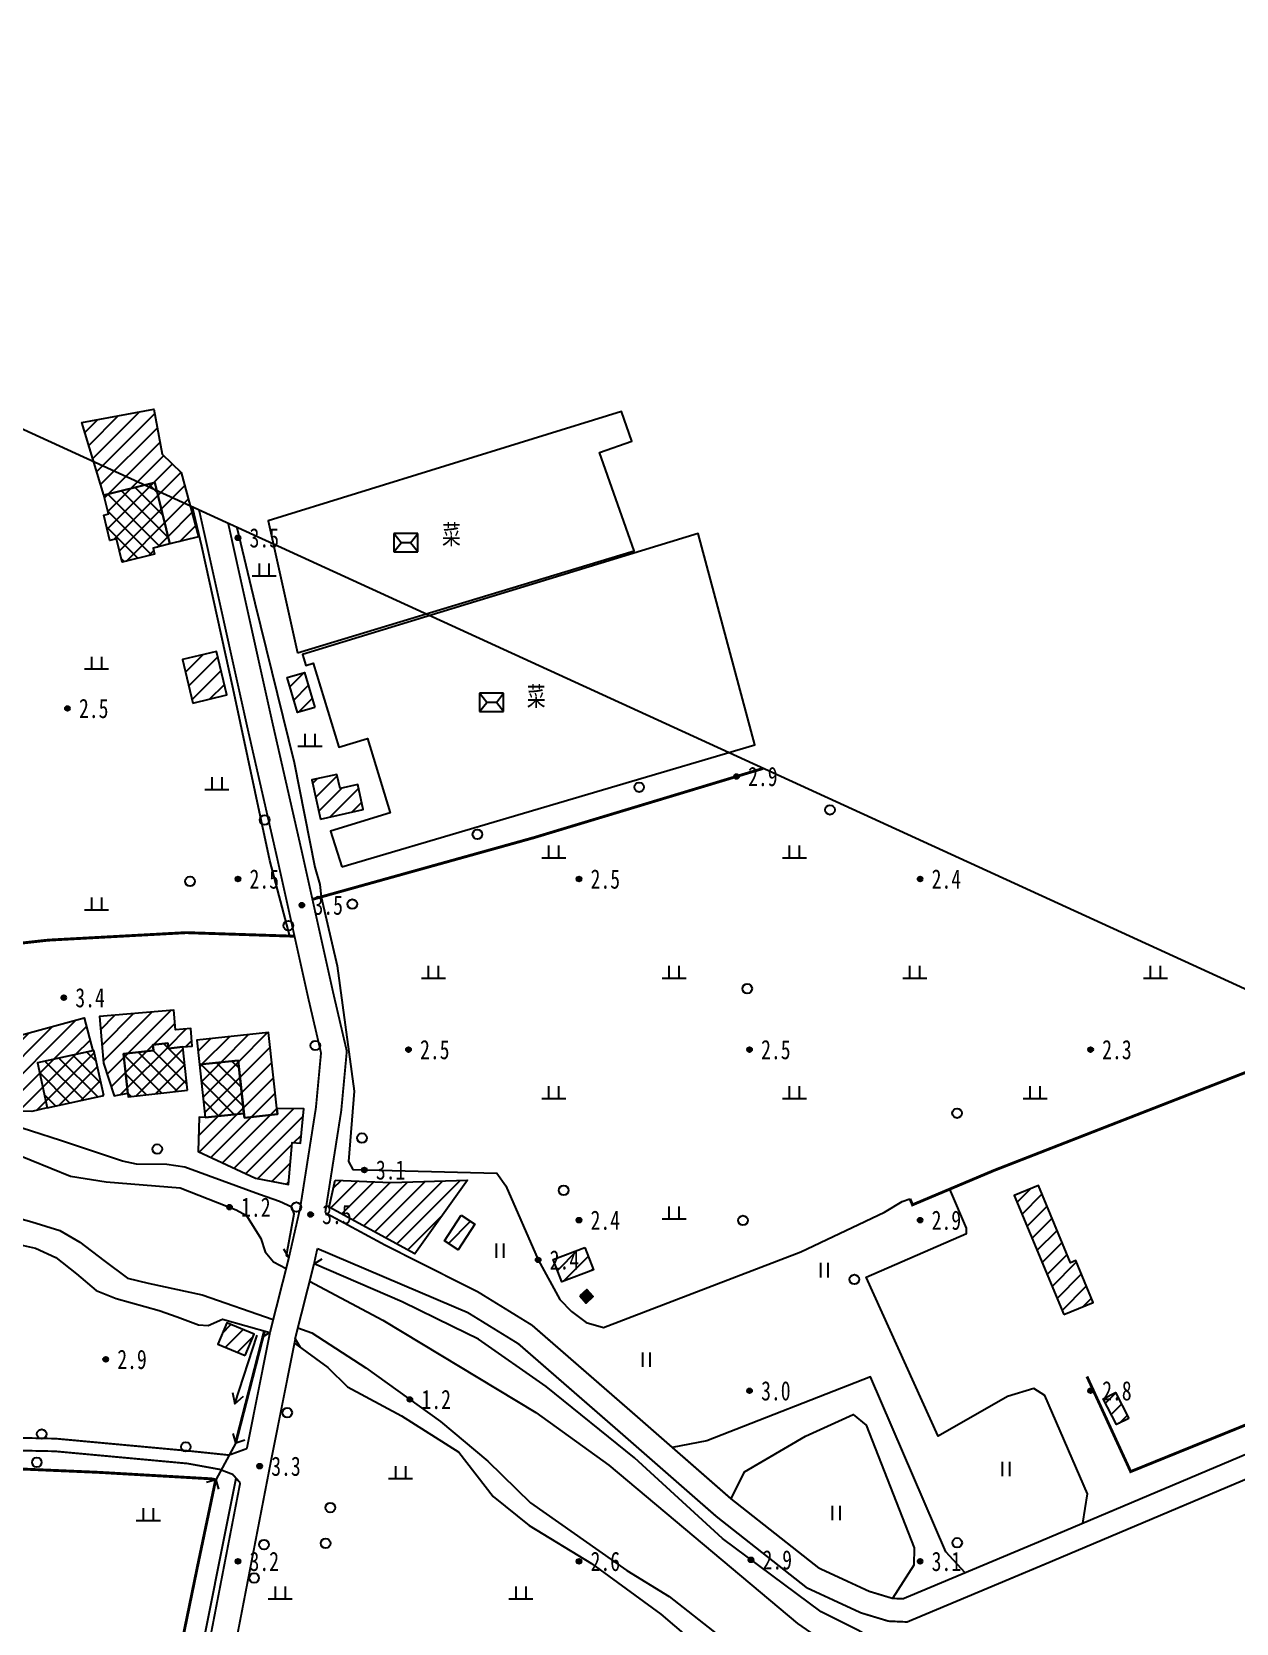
# Model space of a CAD drawing. Header units: metres. Extents: x 494039 to 619385, y 3351420 to 3402703.
# Drawn here: x 584001.4 to 584251.6, y 3395670.6 to 3396001.1 of the extents above; entities that cross this region are included whole.
import ezdxf
from ezdxf.enums import TextEntityAlignment as Align

# ---------------------------------------------------------------- set-up
doc = ezdxf.new("R2010")
doc.units = ezdxf.units.M
for name, pattern in [('2180', [0]), ('2430', [0]), ('4430', [0]), ('8521', [0]), ('9610', [0])]:
    doc.linetypes.add(name, pattern=pattern)
for name, color, linetype in [('210100', 130, 'Continuous'), ('220200', 130, 'Continuous'), ('220900', 130, '2180'), ('261301', 141, 'Continuous'), ('310300', 8, 'Continuous'), ('310500', 8, 'Continuous'), ('330400', 8, 'Continuous'), ('380201', 8, '2430'), ('420500', 8, 'Continuous'), ('430300', 8, 'Continuous'), ('440300', 8, '4430'), ('510301', 8, 'Continuous'), ('510303', 8, 'Continuous'), ('720100', 8, 'Continuous'), ('760201', 8, '8521'), ('810100', 8, '9610'), ('810302', 8, 'Continuous'), ('810600', 8, 'Continuous'), ('范围线', 8, 'Continuous')]:
    doc.layers.add(name, color=color, linetype=linetype)
pattern_1 = [(45, (0, 0), (-1.767766953, 1.767766953), []), (135, (0, 0), (-1.767766953, -1.767766953), [])]
pattern_2 = [(45, (0, 0), (-1.767766953, 1.767766953), [])]

# ---------------------------------------------------------------- blocks, each defined once
blk = doc.blocks.new('gc170')
at = {"linetype": 'Continuous'}
blk.add_circle((0, 0), 0.5, dxfattribs=at)
blk = doc.blocks.new('gc002')
at = {"linetype": 'Continuous'}
blk.add_hatch(color=256, dxfattribs=at).paths.add_polyline_path([(0.5, 0.5), (-0.5, 0.5), (-0.5, -0.5), (0.5, -0.5)])
blk.add_lwpolyline([(-0.5, -0.5), (0.5, -0.5), (0.5, 0.5), (-0.5, 0.5), (-0.5, -0.5)])
blk = doc.blocks.new('gu')
at = {"flags": 128}
for points in [[(3.75, 0), (-3.75, 0)], [(2.71, -0.6), (3.75, 0), (3.75, 0), (2.71, 0.6)]]:
    blk.add_lwpolyline(points, dxfattribs=at)
blk = doc.blocks.new('p_point')
for radius in [0.25, 0.2, 0.15, 0.1, 0.05]:
    blk.add_circle((0, 0), radius)
blk.add_point((0, 0))
blk = doc.blocks.new('vm')
at = {"linetype": 'Continuous'}
for p, q in [((1.25, 0), (-1.25, 0)), ((-0.5, 0), (-0.5, 1.3)), ((0.5, 1.3), (0.5, 0))]:
    blk.add_line(p, q, dxfattribs=at)
blk = doc.blocks.new('ve')
at = {"color": 0, "linetype": 'Continuous'}
for p, q in [((-0.4, 1.5), (-0.4, 0)), ((0.4, 0), (0.4, 1.5))]:
    blk.add_line(p, q, dxfattribs=at)
blk = doc.blocks.new('mf')
for p, q in [((1.25, 0.95), (-1.25, 0.95)), ((-1.25, 0.95), (-1.25, -0.95)), ((0.5, 0), (-0.5, 0)), ((1.25, -0.95), (1.25, 0.95)), ((-1.25, -0.95), (1.25, -0.95))]:
    blk.add_line(p, q)
at = {"flags": 128}
for points in [[(-1.25, -0.95), (-0.5, 0), (-1.25, 0.95)], [(1.25, -0.95), (0.5, 0), (1.25, 0.95)]]:
    blk.add_lwpolyline(points, dxfattribs=at)
blk = doc.blocks.new('1-3&1-4')
at = {"layer": '310300', "linetype": 'Continuous'}
h = blk.add_hatch(dxfattribs=at)
h.set_pattern_fill('ANSI31', color=8, scale=20, style=0)
h.set_pattern_definition(pattern_2)
h.paths.add_polyline_path([(584016.3216, 3395904.8912), (584011.7346, 3395920.0047), (584026.715, 3395922.7825), (584028.4459, 3395913.448), (584032.3504, 3395909.5913), (584035.998, 3395896.2433), (584030.0409, 3395894.7678), (584026.8986, 3395907.5013)])
h = blk.add_hatch(dxfattribs=at)
h.set_pattern_fill('ANSI31', color=8, scale=20, style=0)
h.set_pattern_definition(pattern_2)
h.paths.add_polyline_path([(584034.8255, 3395861.6881), (584041.8905, 3395863.4054), (584039.69, 3395872.4583), (584032.6251, 3395870.7411)])
h = blk.add_hatch(dxfattribs=at)
h.set_pattern_fill('ANSI31', color=8, scale=20, style=0)
h.set_pattern_definition(pattern_2)
h.paths.add_polyline_path([(584060.1284, 3395860.8092), (584056.5314, 3395859.7581), (584054.4051, 3395867.035), (584058.0021, 3395868.0861)])
h = blk.add_hatch(dxfattribs=at)
h.set_pattern_fill('ANSI31', color=8, scale=20, style=0)
h.set_pattern_definition(pattern_2)
h.paths.add_polyline_path([(584061.3035, 3395837.6314), (584070.2203, 3395839.5968), (584069.0741, 3395844.797), (584065.3834, 3395843.9835), (584064.7387, 3395846.9085), (584059.5126, 3395845.7566)])
h = blk.add_hatch(dxfattribs=at)
h.set_pattern_fill('ANSI31', color=8, scale=20, style=0)
h.set_pattern_definition(pattern_2)
h.paths.add_polyline_path([(584020.3729, 3395788.8647), (584026.6553, 3395789.5831), (584026.5205, 3395790.7622), (584029.6304, 3395791.1178), (584029.7611, 3395789.9745), (584032.6978, 3395790.3103), (584034.6795, 3395790.4768), (584034.3709, 3395794.1495), (584031.2171, 3395793.8845), (584030.8752, 3395797.953), (584015.441, 3395796.6561), (584016.2593, 3395786.918), (584018.4692, 3395780.1539), (584021.3041, 3395780.7211)])
h = blk.add_hatch(dxfattribs=at)
h.set_pattern_fill('ANSI31', color=8, scale=20, style=0)
h.set_pattern_definition(pattern_2)
h.paths.add_polyline_path([(584004.5535, 3395777.6498), (584001.3711, 3395776.9341), (583996.3491, 3395777.0019), (583988.1068, 3395777.8204), (583988.7776, 3395788.4118), (583997.7724, 3395792.4202), (584012.2108, 3395796.3293), (584014.0567, 3395789.5114), (584002.5251, 3395787.0292)])
h = blk.add_hatch(dxfattribs=at)
h.set_pattern_fill('ANSI31', color=8, scale=20, style=0)
h.set_pattern_definition(pattern_2)
h.paths.add_polyline_path([(584045.522, 3395775.5818), (584052.3789, 3395776.3272), (584050.533, 3395793.3099), (584035.6548, 3395791.6927), (584036.2026, 3395786.6526), (584044.2239, 3395787.5245)])
h = blk.add_hatch(dxfattribs=at)
h.set_pattern_fill('ANSI31', color=8, scale=20, style=0)
h.set_pattern_definition(pattern_2)
h.paths.add_polyline_path([(584037.3989, 3395775.6465), (584036.1113, 3395775.6984), (584035.8949, 3395768.5714), (584047.8049, 3395763.0718), (584054.6578, 3395761.7649), (584055.442, 3395770.4588), (584057.2024, 3395770.3), (584057.8458, 3395777.4328), (584052.2522, 3395777.4935), (584052.3789, 3395776.3272), (584045.522, 3395775.5818), (584045.4202, 3395776.5184)])
h = blk.add_hatch(dxfattribs=at)
h.set_pattern_fill('ANSI31', color=8, scale=20, style=0)
h.set_pattern_definition(pattern_2)
h.paths.add_polyline_path([(584064.3504, 3395762.6423), (584075.9131, 3395762.1747), (584091.8688, 3395762.6241), (584080.9166, 3395747.32), (584063.128, 3395756.9994)])
h = blk.add_hatch(dxfattribs=at)
h.set_pattern_fill('ANSI31', color=8, scale=20, style=0)
h.set_pattern_definition(pattern_2)
h.paths.add_polyline_path([(584215.7609, 3395734.7174), (584221.8378, 3395737.2529), (584218.2178, 3395745.9295), (584217.1514, 3395745.4846), (584210.459, 3395761.5251), (584205.4484, 3395759.4346)])
h = blk.add_hatch(dxfattribs=at)
h.set_pattern_fill('ANSI31', color=8, scale=20, style=0)
h.set_pattern_definition(pattern_2)
h.paths.add_polyline_path([(584090.5724, 3395755.3575), (584093.4104, 3395753.507), (584089.9417, 3395748.1873), (584087.1037, 3395750.0378)])
h = blk.add_hatch(dxfattribs=at)
h.set_pattern_fill('ANSI31', color=8, scale=20, style=0)
h.set_pattern_definition(pattern_2)
h.paths.add_polyline_path([(584116.232, 3395748.6534), (584118.0151, 3395744.0128), (584111.4628, 3395741.4952), (584109.6797, 3395746.1358)])
h = blk.add_hatch(dxfattribs=at)
h.set_pattern_fill('ANSI31', color=8, scale=20, style=0)
h.set_pattern_definition(pattern_2)
h.paths.add_polyline_path([(584045.7046, 3395726.2356), (584047.5208, 3395730.6671), (584041.8376, 3395732.9963), (584040.0213, 3395728.5648)])
h = blk.add_hatch(dxfattribs=at)
h.set_pattern_fill('ANSI31', color=8, scale=20, style=0)
h.set_pattern_definition(pattern_2)
h.paths.add_polyline_path([(584229.252, 3395713.1704), (584226.7223, 3395711.8632), (584223.9523, 3395717.2234), (584226.482, 3395718.5306)])
at = {"layer": '310500', "linetype": 'Continuous'}
h = blk.add_hatch(dxfattribs=at)
h.set_pattern_fill('ANSI37', color=8, scale=20, style=0)
h.set_pattern_definition(pattern_1)
h.paths.add_polyline_path([(584026.8986, 3395907.5013), (584030.0409, 3395894.7678), (584026.5683, 3395893.9108), (584026.8744, 3395892.6702), (584020.1314, 3395891.0062), (584018.9409, 3395895.8304), (584017.592, 3395895.4975), (584016.2928, 3395900.7622), (584017.2804, 3395901.0059), (584016.3216, 3395904.8912)])
h = blk.add_hatch(dxfattribs=at)
h.set_pattern_fill('ANSI37', color=8, scale=20, style=0)
h.set_pattern_definition(pattern_1)
h.paths.add_polyline_path([(584033.7219, 3395781.3543), (584032.6978, 3395790.3103), (584029.7611, 3395789.9745), (584029.6304, 3395791.1178), (584026.5205, 3395790.7622), (584026.6553, 3395789.5831), (584020.3729, 3395788.8647), (584021.393, 3395779.9444)])
h = blk.add_hatch(dxfattribs=at)
h.set_pattern_fill('ANSI37', color=8, scale=20, style=0)
h.set_pattern_definition(pattern_1)
h.paths.add_polyline_path([(584016.2991, 3395780.19), (584014.2707, 3395789.5693), (584002.5251, 3395787.0292), (584004.5535, 3395777.6498)])
h = blk.add_hatch(dxfattribs=at)
h.set_pattern_fill('ANSI37', color=8, scale=20, style=0)
h.set_pattern_definition(pattern_1)
h.paths.add_polyline_path([(584037.3989, 3395775.6465), (584045.4202, 3395776.5184), (584044.2239, 3395787.5245), (584036.2026, 3395786.6526)])
at = {"layer": '210100', "color": 141, "linetype": 'Continuous', "flags": 128}
for points in [[(583996.0788, 3395755.4223), (584001.3704, 3395754.0164), (584007.1434, 3395752.1916), (584011.3091, 3395749.7545), (584016.3416, 3395745.9229), (584021.2504, 3395742.2905), (584025.5387, 3395741.255), (584036.7187, 3395738.8171), (584051.5196, 3395733.7165)], [(583992.9439, 3395770.145), (584009.405, 3395763.4747), (584016.7854, 3395762.2623), (584032.1708, 3395761.054), (584043.78, 3395756.5042), (584045.9798, 3395755.2753), (584048.9521, 3395750.4943), (584049.8394, 3395747.7349), (584051.5451, 3395745.7019), (584054.1902, 3395744.2914)], [(584059.0775, 3395741.6854), (584074.2637, 3395733.5876), (584106.0662, 3395714.4133), (584121.2622, 3395703.4737), (584160.3926, 3395670.561), (584174.3795, 3395660.8568), (584214.9341, 3395643.6901), (584241.5027, 3395630.8085), (584249.2396, 3395625.5611), (584257.982, 3395618.3414), (584264.1444, 3395613.9385), (584269.6529, 3395610.6761), (584273.2762, 3395609.5574), (584275.7781, 3395609.6203), (584298.1502, 3395618.7708), (584322.2367, 3395632.7491), (584322.9024, 3395634.8074), (584321.9219, 3395638.1431), (584321.921, 3395639.104), (584323.7056, 3395640.445), (584354.3389, 3395664.9344), (584371.1158, 3395680.0434)], [(584056.6211, 3395731.9584), (584059.5619, 3395730.945), (584070.7574, 3395723.6824), (584086.2431, 3395712.5394), (584096.0704, 3395704.2836), (584104.9224, 3395695.6423), (584124.9814, 3395681.5904), (584133.7417, 3395676.2062), (584143.7896, 3395668.3072)]]:
    blk.add_lwpolyline(points, dxfattribs=at)
at = {"layer": '220200', "color": 141, "linetype": 'Continuous', "const_width": 0.6, "flags": 128}
for points in [[(584043.7221, 3395708.12), (584049.6877, 3395731.3219)], [(583874.725, 3395723.9544), (583889.5655, 3395717.6822), (583904.9428, 3395708.2299), (583915.7767, 3395701.7273), (583921.335, 3395700.0837), (583925.7148, 3395699.1628), (583929.9049, 3395698.6539), (583935.7495, 3395699.639), (583942.5078, 3395702.3491), (583945.0492, 3395703.0013), (583947.8423, 3395702.9821), (583979.0552, 3395700.5416), (583984.7486, 3395700.4153), (583991.7972, 3395702.7261), (583993.7875, 3395702.8867), (584015.2201, 3395701.9617), (584038.6303, 3395700.6145), (584039.5541, 3395700.4158)], [(584039.5541, 3395700.4158), (584035.8463, 3395682.7646), (584023.9369, 3395624.8787), (584019.6982, 3395595.0138)]]:
    blk.add_lwpolyline(points, dxfattribs=at)
at = {"layer": '220900', "color": 141, "linetype": 'Continuous'}
for p, q in [((584043.7221, 3395708.12), (584043.1512, 3395710.0368)), ((584043.7221, 3395708.12), (584045.6389, 3395708.6909)), ((584039.5541, 3395700.4158), (584037.6373, 3395699.8449)), ((584039.5541, 3395700.4158), (584040.125, 3395698.499))]:
    blk.add_line(p, q, dxfattribs=at)
at = {"layer": '220900', "color": 141, "linetype": '2180', "flags": 128}
blk.add_lwpolyline([(584043.7221, 3395708.12), (584039.5541, 3395700.4158)], dxfattribs=at)
at = {"layer": '310300', "color": 8, "linetype": 'Continuous', "flags": 128}
for points, elevation in [([(584016.3216, 3395904.8912), (584011.7346, 3395920.0047), (584026.715, 3395922.7825), (584028.4459, 3395913.448), (584032.3504, 3395909.5913), (584035.998, 3395896.2433), (584030.0409, 3395894.7678), (584026.8986, 3395907.5013)], 6.2635), ([(584061.3035, 3395837.6314), (584070.2203, 3395839.5968), (584069.0741, 3395844.797), (584065.3834, 3395843.9835), (584064.7387, 3395846.9085), (584059.5126, 3395845.7566)], 5.1659), ([(584045.522, 3395775.5818), (584052.3789, 3395776.3272), (584050.533, 3395793.3099), (584035.6548, 3395791.6927), (584036.2026, 3395786.6526), (584044.2239, 3395787.5245)], 6.082), ([(584116.232, 3395748.6534), (584118.0151, 3395744.0128), (584111.4628, 3395741.4952), (584109.6797, 3395746.1358)], 5.9123)]:
    blk.add_lwpolyline(points, close=True, dxfattribs=dict(at, elevation=elevation))
for points in [[(584034.8255, 3395861.6881), (584041.8905, 3395863.4054), (584039.69, 3395872.4583), (584032.6251, 3395870.7411)], [(584060.1284, 3395860.8092), (584056.5314, 3395859.7581), (584054.4051, 3395867.035), (584058.0021, 3395868.0861)], [(584020.3729, 3395788.8647), (584026.6553, 3395789.5831), (584026.5205, 3395790.7622), (584029.6304, 3395791.1178), (584029.7611, 3395789.9745), (584032.6978, 3395790.3103), (584034.6795, 3395790.4768), (584034.3709, 3395794.1495), (584031.2171, 3395793.8845), (584030.8752, 3395797.953), (584015.441, 3395796.6561), (584016.2593, 3395786.918), (584018.4692, 3395780.1539), (584021.3041, 3395780.7211)], [(584004.5535, 3395777.6498), (584001.3711, 3395776.9341), (583996.3491, 3395777.0019), (583988.1068, 3395777.8204), (583988.7776, 3395788.4118), (583997.7724, 3395792.4202), (584012.2108, 3395796.3293), (584014.0567, 3395789.5114), (584002.5251, 3395787.0292)], [(584037.3989, 3395775.6465), (584036.1113, 3395775.6984), (584035.8949, 3395768.5714), (584047.8049, 3395763.0718), (584054.6578, 3395761.7649), (584055.442, 3395770.4588), (584057.2024, 3395770.3), (584057.8458, 3395777.4328), (584052.2522, 3395777.4935), (584052.3789, 3395776.3272), (584045.522, 3395775.5818), (584045.4202, 3395776.5184)], [(584064.3504, 3395762.6423), (584075.9131, 3395762.1747), (584091.8688, 3395762.6241), (584080.9166, 3395747.32), (584063.128, 3395756.9994)], [(584215.7609, 3395734.7174), (584221.8378, 3395737.2529), (584218.2178, 3395745.9295), (584217.1514, 3395745.4846), (584210.459, 3395761.5251), (584205.4484, 3395759.4346)], [(584090.5724, 3395755.3575), (584093.4104, 3395753.507), (584089.9417, 3395748.1873), (584087.1037, 3395750.0378)], [(584045.7046, 3395726.2356), (584047.5208, 3395730.6671), (584041.8376, 3395732.9963), (584040.0213, 3395728.5648)], [(584229.252, 3395713.1704), (584226.7223, 3395711.8632), (584223.9523, 3395717.2234), (584226.482, 3395718.5306)]]:
    blk.add_lwpolyline(points, close=True, dxfattribs=at)
at = {"layer": '310500', "color": 8, "linetype": 'Continuous', "flags": 128}
for points in [[(584026.8986, 3395907.5013), (584030.0409, 3395894.7678), (584026.5683, 3395893.9108), (584026.8744, 3395892.6702), (584020.1314, 3395891.0062), (584018.9409, 3395895.8304), (584017.592, 3395895.4975), (584016.2928, 3395900.7622), (584017.2804, 3395901.0059), (584016.3216, 3395904.8912)], [(584033.7219, 3395781.3543), (584032.6978, 3395790.3103), (584029.7611, 3395789.9745), (584029.6304, 3395791.1178), (584026.5205, 3395790.7622), (584026.6553, 3395789.5831), (584020.3729, 3395788.8647), (584021.393, 3395779.9444)], [(584016.2991, 3395780.19), (584014.2707, 3395789.5693), (584002.5251, 3395787.0292), (584004.5535, 3395777.6498)]]:
    blk.add_lwpolyline(points, close=True, dxfattribs=at)
at = {"layer": '310500', "color": 8, "linetype": 'Continuous', "elevation": 10.7398, "flags": 128}
blk.add_lwpolyline([(584037.3989, 3395775.6465), (584045.4202, 3395776.5184), (584044.2239, 3395787.5245), (584036.2026, 3395786.6526)], close=True, dxfattribs=at)
at = {"layer": '330400', "color": 8, "linetype": 'Continuous', "elevation": 4.6924, "flags": 128}
blk.add_lwpolyline([(584056.5674, 3395872.1227), (584126.4905, 3395893.3361), (584119.3046, 3395913.7371), (584126.0299, 3395916.106), (584123.8588, 3395922.2699), (584050.4416, 3395899.5428)], close=True, dxfattribs=at)
at = {"layer": '330400', "color": 8, "linetype": 'Continuous', "flags": 128}
blk.add_lwpolyline([(584065.7325, 3395827.6836), (584151.5826, 3395853.0344), (584139.7915, 3395896.9373), (584057.5791, 3395871.8312), (584058.2736, 3395869.5569), (584059.8279, 3395870.0315), (584065.1577, 3395852.5787), (584071.0845, 3395854.3887), (584075.8042, 3395838.9336), (584063.4093, 3395835.1484)], close=True, dxfattribs=at)
at = {"layer": '380201', "color": 8, "linetype": '2430', "const_width": 0.6, "flags": 128}
for points in [[(584273.8249, 3395792.9253), (584201.2364, 3395764.6505), (584184.3154, 3395757.5151), (584183.7892, 3395758.7629)], [(584220.5549, 3395721.8672), (584229.6399, 3395702.1144), (584306.1286, 3395733.1275), (584284.24, 3395788.1554)]]:
    blk.add_lwpolyline(points, dxfattribs=at)
at = {"layer": '420500', "color": 8, "linetype": 'Continuous', "const_width": 0.4, "flags": 128}
for points in [[(583801.5888, 3395750.0079), (583825.1908, 3395743.6329), (583848.472, 3395737.989), (583867.8136, 3395732.6851), (583880.3138, 3395728.0548), (583891.3081, 3395723.2364), (583904.5392, 3395715.0995), (583915.0704, 3395708.0312), (583922.6505, 3395704.8707), (583927.3187, 3395704.0053), (583931.5165, 3395704.3849), (583937.9403, 3395706.6332), (583942.5565, 3395708.3122), (583949.1245, 3395708.718), (583968.0226, 3395707.2228), (583975.7535, 3395706.7972), (583986.0347, 3395707.385), (583999.6663, 3395709.1031), (584006.3027, 3395708.9614), (584034.0742, 3395706.3988), (584042.3107, 3395705.5418), (584046.0285, 3395706.8894)], [(584054.7663, 3395746.5728), (584057.1057, 3395756.8655), (584060.38, 3395777.7169), (584061.4377, 3395789.0567), (584058.7318, 3395800.6832), (584052.2419, 3395829.882), (584046.1166, 3395856.7334), (584037.257, 3395896.6601), (584036.1075, 3395901.7943)], [(584042.1554, 3395899.0245), (584042.4268, 3395897.8125), (584051.2842, 3395857.8962), (584057.4092, 3395831.0457), (584063.8966, 3395801.8582), (584066.7914, 3395789.4204), (584065.6384, 3395777.0595), (584062.3105, 3395755.8665)], [(584044.6426, 3395699.781), (584043.0884, 3395701.5361), (584040.4055, 3395702.5683), (584033.7162, 3395703.7916), (584006.1537, 3395706.3349), (583999.8034, 3395706.4705), (583986.2744, 3395704.7653), (583975.7562, 3395704.164), (583967.8466, 3395704.5995), (583949.1018, 3395706.0825), (583943.098, 3395705.7116), (583938.8239, 3395704.157), (583932.0777, 3395701.7958), (583927.1952, 3395701.3543), (583921.8965, 3395702.3366), (583913.82, 3395705.7041), (583903.1174, 3395712.8873), (583890.086, 3395720.9015), (583879.3287, 3395725.616), (583867.0078, 3395730.1799), (583847.8145, 3395735.4432), (583824.5382, 3395741.0859), (583800.9264, 3395747.4635)], [(584335.2016, 3395748.7739), (584334.0801, 3395745.3787), (584332.5214, 3395741.54), (584305.7282, 3395726.8637), (584255.2963, 3395706.4339), (584210.6019, 3395687.5423), (584182.3433, 3395675.6948), (584180.1282, 3395675.7926), (584175.3169, 3395677.2451), (584164.8977, 3395682.0581), (584146.6137, 3395696.4647), (584127.0424, 3395713.5786), (584105.2663, 3395732.5185), (584094.1183, 3395739.3843), (584074.8432, 3395749.0966), (584062.3105, 3395755.8665)], [(584060.6779, 3395748.4363), (584059.9793, 3395745.2564)], [(584060.6779, 3395748.4363), (584091.9217, 3395735.136), (584102.432, 3395728.663), (584123.9078, 3395709.9842), (584143.5662, 3395692.7942), (584162.3875, 3395677.9642), (584173.6195, 3395672.7758), (584179.3214, 3395671.0544), (584183.2012, 3395670.8832), (584212.4523, 3395683.1467), (584257.1201, 3395702.0271), (584307.6057, 3395722.4786), (584332.8737, 3395733.5733), (584337.1424, 3395732.6107), (584340.5704, 3395731.4137)], [(584029.0582, 3395594.6395), (584031.2427, 3395606.224), (584043.2033, 3395663.8108), (584050.9737, 3395703.9825), (584056.1467, 3395729.9393)], [(584050.8332, 3395730.9982), (584046.0285, 3395706.8894)], [(584044.6426, 3395699.781), (584037.8909, 3395664.8763), (584025.9278, 3395607.277), (584023.4701, 3395594.2443)]]:
    blk.add_lwpolyline(points, dxfattribs=at)
at = {"layer": '430300', "color": 8, "linetype": 'Continuous'}
for p, q in [((584054.7663, 3395746.5728), (584053.7414, 3395748.2902)), ((584059.9793, 3395745.2564), (584061.6967, 3395746.2813)), ((584050.8332, 3395730.9982), (584049.1158, 3395729.9733)), ((584056.0462, 3395729.6818), (584057.0711, 3395727.9644))]:
    blk.add_line(p, q, dxfattribs=at)
at = {"layer": '430300', "color": 8, "linetype": 'Continuous', "flags": 128}
for points in [[(584054.7663, 3395746.5728), (584050.8332, 3395730.9982)], [(584056.0462, 3395729.6818), (584059.9793, 3395745.2564)]]:
    blk.add_lwpolyline(points, dxfattribs=at)
at = {"layer": '440300', "color": 8, "linetype": '4430', "const_width": 0.6, "flags": 128}
for points in [[(584059.6512, 3395820.9589), (584105.6921, 3395833.7793), (584153.261, 3395848.1407)], [(584055.927, 3395813.3024), (584033.4149, 3395814.0429), (584004.7284, 3395812.4852), (583999.0298, 3395811.8562), (583972.9186, 3395817.8705), (583962.9119, 3395817.6781), (583942.8144, 3395811.1471), (583937.5937, 3395810.8148), (583932.9575, 3395810.7135), (583929.5973, 3395812.9219), (583922.9033, 3395818.7144)]]:
    blk.add_lwpolyline(points, dxfattribs=at)
at = {"layer": '760201', "color": 8, "linetype": '8521', "flags": 128}
for points in [[(584054.7663, 3395746.5728), (584054.2726, 3395747.0039), (584055.8293, 3395755.6673), (584055.396, 3395757.0279), (584052.8248, 3395758.2349), (584048.6283, 3395759.6613), (584033.1629, 3395765.3675), (584029.4088, 3395765.913), (584023.1186, 3395765.9739), (584020.18, 3395766.5705), (584007.3237, 3395770.908), (583995.2411, 3395774.7396), (583991.1289, 3395775.8528), (583988.424, 3395776.6545), (583981.9464, 3395781.1309), (583972.1855, 3395786.4474), (583957.4316, 3395793.8565), (583945.804, 3395799.2506), (583945.5869, 3395800.3985), (583945.5789, 3395804.7366), (583943.9102, 3395805.7475), (583941.703, 3395805.901), (583937.6875, 3395805.9709), (583923.4758, 3395810.4629), (583903.4128, 3395819.8422), (583893.3653, 3395825.5563), (583886.4952, 3395829.6864), (583876.3019, 3395838.1647), (583870.0816, 3395841.2457), (583866.2768, 3395843.2937), (583863.2737, 3395846.059), (583861.2654, 3395847.2822), (583856.7442, 3395849.2198), (583846.7999, 3395853.2954), (583838.4643, 3395861.6524), (583834.8102, 3395867.8711), (583834.6851, 3395870.0695), (583835.9318, 3395875.8519), (583840.7832, 3395904.3635), (583841.2306, 3395931.5183), (583840.8083, 3395964.8532), (583842.3646, 3395976.1918), (583846.4108, 3395979.9759), (583850.787, 3395982.6956), (583852.33, 3395984.199), (583852.514, 3395985.8758)], [(584054.9457, 3395813.3347), (584050.794, 3395829.0358), (584043.1757, 3395864.7083), (584036.6709, 3395894.2261), (584034.724, 3395902.4279)], [(584043.9743, 3395898.1915), (584047.6654, 3395882.5487), (584055.8476, 3395849.3794), (584060.1641, 3395827.6679), (584061.1804, 3395824.0361), (584061.446, 3395821.4586)], [(583834.5946, 3395806.9997), (583835.4162, 3395810.2213), (583835.3378, 3395811.7429), (583830.4356, 3395815.757), (583828.1541, 3395817.8903), (583827.1586, 3395820.6178), (583825.0858, 3395825.9437), (583826.0006, 3395838.8192), (583827.2179, 3395841.8499), (583829.1206, 3395843.445), (583830.464, 3395843.0804), (583834.609, 3395840.0733), (583846.2308, 3395830.6221), (583853.3256, 3395826.2615), (583864.0547, 3395821.4978), (583881.2299, 3395813.4343), (583905.8379, 3395802.4712), (583915.8874, 3395798.4155), (583935.9428, 3395787.3801), (583941.7821, 3395783.9757), (583945.299, 3395781.4467), (583946.4795, 3395778.4173), (583946.7509, 3395771.0639), (583946.999, 3395769.0687), (583947.741, 3395767.875), (583951.3195, 3395766.0444), (583954.0431, 3395764.9237), (583955.9657, 3395765.9596), (583958.153, 3395770.0142), (583958.9487, 3395770.1235), (583966.3361, 3395768.4611), (583970.5136, 3395765.8924), (583975.9857, 3395761.3478), (583986.3586, 3395753.4994), (583994.2915, 3395750.3204), (583998.9912, 3395749.2012), (584002.1223, 3395748.5285), (584006.3274, 3395746.6091), (584010.6571, 3395743.2115), (584014.6939, 3395739.7), (584018.8705, 3395738.092), (584027.8346, 3395735.5912), (584031.583, 3395734.2464), (584035.9558, 3395732.5883), (584038.0026, 3395732.4369), (584040.9707, 3395733.7851), (584050.8332, 3395730.9982)], [(584061.446, 3395821.4586), (584064.7573, 3395807.1622), (584068.3013, 3395781.1021), (584067.1655, 3395766.4944), (584068.0778, 3395764.8273), (584097.9561, 3395764.0776), (584099.8421, 3395761.4433), (584106.5411, 3395746.0773), (584111.0763, 3395737.8512), (584113.5027, 3395735.3457), (584116.5518, 3395733.103), (584120.125, 3395732.0136), (584161.1472, 3395747.7436), (584178.4892, 3395755.9858), (584182.1376, 3395758.216), (584183.7892, 3395758.7629)], [(584369.5033, 3395681.9871), (584368.3673, 3395681.1233), (584355.222, 3395669.441), (584340.0411, 3395657.833), (584337.4685, 3395655.0157), (584316.1201, 3395641.2941), (584318.8227, 3395636.6817), (584315.3804, 3395633.6319), (584300.5255, 3395625.9739), (584279.368, 3395614.8093), (584276.6498, 3395613.9894), (584272.6284, 3395613.6015), (584270.3333, 3395614.3652), (584265.9147, 3395617.0794), (584248.345, 3395631.8323), (584234.2637, 3395638.8337), (584205.333, 3395652.0881), (584201.4389, 3395653.5589), (584195.8035, 3395656.1), (584173.0834, 3395669.1464), (584165.3707, 3395672.9655), (584144.8095, 3395688.1976), (584126.5803, 3395704.9395), (584108.2331, 3395719.8094), (584094.1798, 3395729.6364), (584088.7619, 3395732.2284), (584078.2728, 3395737.3874), (584059.9793, 3395745.2564)], [(584055.919, 3395728.7966), (584062.8482, 3395723.76), (584066.9101, 3395719.6872), (584078.1705, 3395713.689), (584090.0348, 3395706.1205), (584097.2047, 3395696.9174), (584104.69, 3395690.9346), (584117.609, 3395683.0016), (584132.003, 3395672.496), (584142.9021, 3395663.2189), (584157.2917, 3395656.3149), (584162.3697, 3395653.472), (584164.6938, 3395651.398), (584168.8224, 3395647.02), (584173.8335, 3395642.287), (584181.1901, 3395638.0423), (584201.4824, 3395629.1663), (584219.8962, 3395623.8448), (584238.8104, 3395614.5248), (584242.9538, 3395611.0558), (584247.7211, 3395606.6499), (584250.4637, 3395603.3039), (584250.6104, 3395600.5387), (584248.9132, 3395598.0765), (584242.4312, 3395590.5298), (584229.4633, 3395578.5722), (584227.1068, 3395576.2385), (584223.6942, 3395570.6779), (584212.0697, 3395545.5091), (584193.8536, 3395504.5752), (584184.3113, 3395483.7737), (584182.233, 3395480.9918), (584179.154, 3395478.0893), (584159.6334, 3395475.8105), (584141.131, 3395475.2841), (584119.9025, 3395472.8062), (584118.3945, 3395471.7036), (584117.212, 3395469.4783), (584116.504, 3395466.2231), (584116.8406, 3395462.4205), (584118.7473, 3395459.2211), (584122.0175, 3395457.4899), (584137.4226, 3395456.8735), (584158.4762, 3395455.3558), (584162.505, 3395453.8016), (584165.7003, 3395451.1913), (584167.3238, 3395447.9813), (584167.0461, 3395439.5739), (584155.0532, 3395407.6389), (584136.5303, 3395363.6107), (584126.0434, 3395347.0736)], [(584022.3997, 3395593.8786), (584035.1133, 3395657.0578), (584043.795, 3395700.7382)]]:
    blk.add_lwpolyline(points, dxfattribs=at)
at = {"layer": '810100', "color": 8, "linetype": '9610', "flags": 128}
for points in [[(584219.6773, 3395691.3783), (584220.6403, 3395697.5289), (584211.8096, 3395717.9489), (584209.493, 3395719.37), (584204.0326, 3395717.6829), (584189.624, 3395709.4457), (584174.7226, 3395742.46), (584195.5526, 3395751.5471), (584195.5105, 3395752.6797), (584192.0835, 3395760.7909)], [(584195.2748, 3395681.1164), (584191.2559, 3395685.4407), (584175.5615, 3395721.7724), (584141.5643, 3395708.4834), (584134.4204, 3395707.127)], [(584146.6137, 3395696.4647), (584149.4225, 3395702.0554), (584162.1153, 3395709.5023), (584172.0101, 3395713.9963), (584174.6823, 3395711.7392), (584184.6465, 3395686.3085), (584184.5879, 3395682.6699), (584180.1282, 3395675.7926)]]:
    blk.add_lwpolyline(points, dxfattribs=at)
at = {"layer": '范围线', "color": 8, "flags": 128}
blk.add_lwpolyline([(580974.9971, 3398172.2884), (580158.1729, 3397748.7629), (583102.2681, 3395406.1495), (589376.9328, 3392493.3034), (594318.9563, 3392016.403), (594002.9657, 3392059.9931), (593709.5027, 3392110.274), (593489.39, 3392154.2585), (593446.55, 3392164.1073), (593184.0367, 3392224.4585), (592856.0894, 3392311.9807), (592630.9821, 3392379.424), (592345.2786, 3392474.0542), (592112.8421, 3392558.6278), (591835.9381, 3392668.5492), (591571.4074, 3392783.2499), (591303.4331, 3392909.9936), (591275.2655, 3392923.316), (591065.2798, 3393031.2284), (591019.813, 3393054.5939), (590886.2864, 3393127.1825), (590776.1303, 3393189.2284), (589711.9005, 3393302.4152), (583546.9224, 3396125.8295)], close=True, dxfattribs=at)
at = {"layer": '261301', "color": 141, "linetype": 'Continuous', "xscale": 2, "yscale": 2, "rotation": 252.1472664811727}
blk.add_blockref('gu', (584045.8621, 3395723.3206, -0.0928), dxfattribs=at)
at = {"layer": '330400', "color": 8, "linetype": 'Continuous', "xscale": 2, "yscale": 2}
for p in [(584079.0526, 3395895.0248), (584096.8635, 3395861.8566)]:
    blk.add_blockref('mf', p, dxfattribs=at)
at = {"layer": '510301', "color": 8, "linetype": 'Continuous', "xscale": 2, "yscale": 2}
for p in [(584127.5277, 3395844.251, 3.0465), (584049.7284, 3395837.4532, 3.5539), (584167.1592, 3395839.5423, 3.0465), (584093.9335, 3395834.4613, 3.0465), (584034.2304, 3395824.6804, 3.391), (584067.9345, 3395819.97, 3.5554), (584054.6521, 3395815.5117, 3.5182), (584149.9793, 3395802.4197, 3.0465), (584060.2338, 3395790.6079, 3.4647), (584193.5852, 3395776.5468, 3.0465), (584069.948, 3395771.3781, 3.8387), (584027.4134, 3395769.0969, 3.5337), (584111.8387, 3395760.5178, 3.0577), (584056.3124, 3395757.043, 4.1288), (584149.0883, 3395754.2724, 3.0465), (584172.2359, 3395742.022, 3.556), (584054.4117, 3395714.3624, 3.1318), (584003.4159, 3395709.9016, 3.573), (584033.3494, 3395707.2563, 3.5819), (584002.3954, 3395704.0385, 3.573), (584063.357, 3395694.6437, 2.9979), (584049.5963, 3395686.9578, 2.9979), (584062.3834, 3395687.2266, 3.076), (584193.6013, 3395687.3378, 3.6155), (584047.5424, 3395680.0108, 2.9979)]:
    blk.add_blockref('gc170', p, dxfattribs=at)
at = {"layer": '510303', "color": 8, "linetype": 'Continuous', "xscale": 2, "yscale": 2, "rotation": 311.6718518173141}
blk.add_blockref('gc002', (584116.5896, 3395738.537, 3.7262), dxfattribs=at)
at = {"layer": '720100', "color": 8, "linetype": 'Continuous', "xscale": 2, "yscale": 2, "zscale": 2}
for p in [(584044.1837, 3395896.0378, 3.462), (584008.7562, 3395860.6104, 2.4547), (584147.7646, 3395846.4813, 2.9363), (584044.1836, 3395825.183, 2.4707), (584115.0383, 3395825.1832, 2.4908), (584185.8931, 3395825.1833, 2.4142), (584057.469, 3395819.7532, 3.4778), (584007.9941, 3395800.5378, 3.3595), (584079.6109, 3395789.7557, 2.5036), (584150.4657, 3395789.7559, 2.4858), (584221.3204, 3395789.756, 2.2554), (584070.4352, 3395764.7616, 3.0576), (584042.4368, 3395757.0306, 1.2), (584059.2703, 3395755.519, 3.533), (584115.0382, 3395754.3284, 2.3988), (584185.893, 3395754.3285, 2.9001), (584106.5411, 3395746.0773, 2.3654), (584016.7108, 3395725.428, 2.9059), (584150.4655, 3395718.9011, 2.9583), (584221.3203, 3395718.9012, 2.8036), (584079.9067, 3395717.0989, 1.2174), (584048.6958, 3395703.2329, 3.3048), (584044.1833, 3395683.4735, 3.2496), (584115.0381, 3395683.4736, 2.643), (584150.7624, 3395683.7876, 2.9405), (584185.8928, 3395683.4738, 3.0639)]:
    blk.add_blockref('p_point', p, dxfattribs=at)
at = {"layer": '810302', "color": 8, "linetype": 'Continuous', "xscale": 2, "yscale": 2}
for p in [(584049.6266, 3395888.0766, 2.7247), (584014.818, 3395868.731), (584059.1435, 3395852.712, 2.7247), (584039.818, 3395843.731), (584109.7853, 3395829.5381), (584159.7853, 3395829.5381), (584014.818, 3395818.731), (584084.7853, 3395804.5381), (584134.7853, 3395804.5381), (584184.7853, 3395804.5381), (584234.7853, 3395804.5381), (584109.7853, 3395779.5381), (584159.7853, 3395779.5381), (584209.7853, 3395779.5381), (584134.7853, 3395754.5381), (584077.9664, 3395700.6385), (584025.5665, 3395691.9011), (584052.9664, 3395675.6385), (584102.9664, 3395675.6385)]:
    blk.add_blockref('vm', p, dxfattribs=at)
at = {"layer": '810600', "color": 8, "linetype": 'Continuous', "xscale": 2, "yscale": 2}
for p in [(584098.6221, 3395746.4751, 3.5346), (584166.002, 3395742.4457, 3.5346), (584129.0065, 3395723.8674, 3.5346), (584203.7616, 3395701.1351, 3.487), (584168.4614, 3395691.9962, 3.5346)]:
    blk.add_blockref('ve', p, dxfattribs=at)
at = {"color": 8, "width": 0.75}
for p in [(584088.5269, 3395896.7131, 4.6924), (584106.1279, 3395863.1046, 4.6819)]:
    blk.add_text('菜', height=4, dxfattribs=at).set_placement(p, align=Align.MIDDLE_CENTER)
at = {"layer": '720100', "color": 8, "width": 0.75}
for s, p in [('3.5', (584046.5837, 3395896.0378, 3.462)), ('2.5', (584011.1562, 3395860.6104, 2.4547)), ('2.9', (584150.1646, 3395846.4813, 2.9363)), ('2.5', (584046.5836, 3395825.183, 2.4707)), ('2.5', (584117.4383, 3395825.1832, 2.4908)), ('2.4', (584188.2931, 3395825.1833, 2.4142)), ('3.5', (584059.869, 3395819.7532, 3.4778)), ('3.4', (584010.3941, 3395800.5378, 3.3595)), ('2.5', (584082.0109, 3395789.7557, 2.5036)), ('2.5', (584152.8657, 3395789.7559, 2.4858)), ('2.3', (584223.7204, 3395789.756, 2.2554)), ('3.1', (584072.8352, 3395764.7616, 3.0576)), ('1.2', (584044.8368, 3395757.0306, 1.2)), ('3.5', (584061.6703, 3395755.519, 3.533)), ('2.4', (584117.4382, 3395754.3284, 2.3988)), ('2.9', (584188.293, 3395754.3285, 2.9001)), ('2.4', (584108.9411, 3395746.0773, 2.3654)), ('2.9', (584019.1108, 3395725.428, 2.9059)), ('1.2', (584082.3067, 3395717.0989, 1.2174)), ('3.0', (584152.8655, 3395718.9011, 2.9583)), ('2.8', (584223.7203, 3395718.9012, 2.8036)), ('3.3', (584051.0958, 3395703.2329, 3.3048)), ('3.2', (584046.5833, 3395683.4735, 3.2496)), ('2.6', (584117.4381, 3395683.4736, 2.643)), ('2.9', (584153.1624, 3395683.7876, 2.9405)), ('3.1', (584188.2928, 3395683.4738, 3.0639))]:
    blk.add_text(s, height=4, dxfattribs=at).set_placement(p, align=Align.MIDDLE_LEFT)

msp = doc.modelspace()

# ---------------------------------------------------------------- block references
msp.add_blockref('1-3&1-4', (0, 0))

doc.saveas('drawing.dxf')
